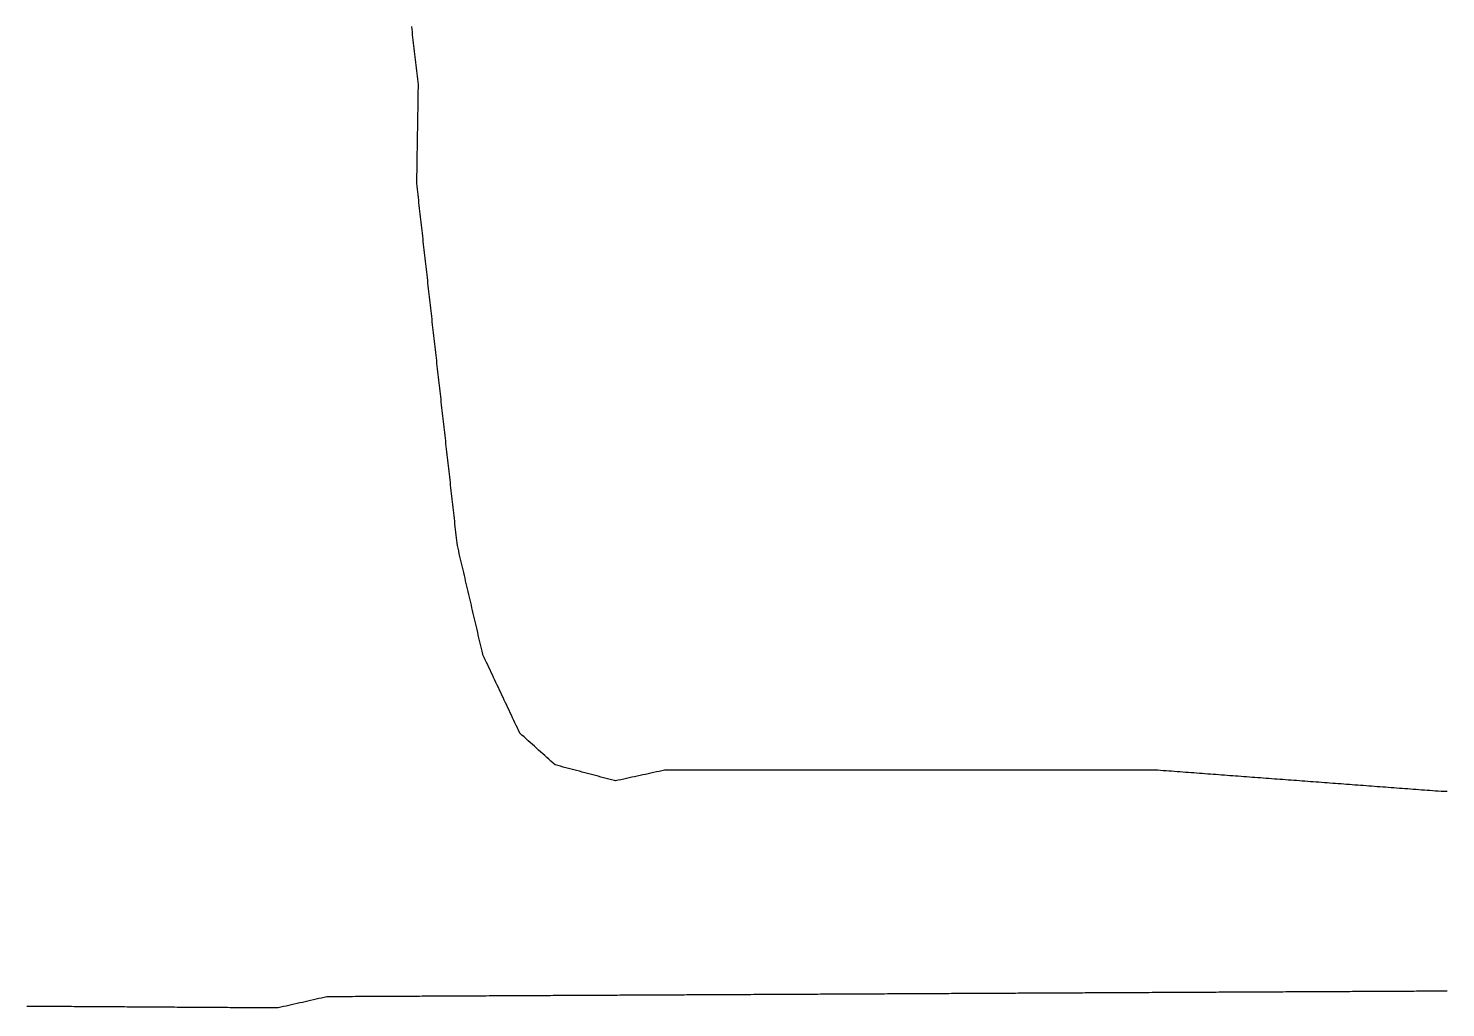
# Model space of a CAD drawing. Header units: millimetres. Extents: x 32 to 3054, y 42 to 5568.
# Drawn here: x 1543 to 2052, y 42 to 394 of the extents above; entities that cross this region are included whole.
import ezdxf

# ---------------------------------------------------------------- set-up
doc = ezdxf.new("R2010")
doc.units = ezdxf.units.MM
doc.layers.add('ALL_ISLANDS', color=7, linetype='Continuous')
doc.layers.add('OUTLINE_ISLAND_01', color=7, linetype='Continuous')

msp = doc.modelspace()

# ---------------------------------------------------------------- linework, layer by layer
at = {"layer": 'ALL_ISLANDS'}
for points in [[(2052.1856, 119.611), (2051.1856, 119.6047), (2050.1857, 119.5985), (2049.9891, 119.6132), (2048.9919, 119.6879), (2047.9947, 119.7626), (2046.9975, 119.8373), (2046.0003, 119.912), (2045.0031, 119.9867), (2044.0059, 120.0614), (2043.0086, 120.1361), (2042.0114, 120.2107), (2041.0142, 120.2854), (2040.017, 120.3601), (2039.0198, 120.4348), (2038.0226, 120.5095), (2037.0254, 120.5842), (2036.0282, 120.6589), (2035.031, 120.7336), (2034.0338, 120.8082), (2033.0366, 120.8829), (2032.0394, 120.9576), (2031.0422, 121.0323), (2030.045, 121.107), (2029.0478, 121.1817), (2028.0505, 121.2564), (2027.0533, 121.3311), (2026.0561, 121.4057), (2025.0589, 121.4804), (2024.0617, 121.5551), (2023.0645, 121.6298), (2022.0673, 121.7045), (2021.0701, 121.7792), (2020.0729, 121.8539), (2019.0757, 121.9286), (2018.0785, 122.0032), (2017.0813, 122.0779), (2016.0841, 122.1526), (2015.0869, 122.2273), (2014.0896, 122.302), (2013.0924, 122.3767), (2012.0952, 122.4514), (2011.098, 122.5261), (2010.1008, 122.6007), (2009.1036, 122.6754), (2008.1064, 122.7501), (2007.1092, 122.8248), (2006.112, 122.8995), (2005.1148, 122.9742), (2004.1176, 123.0489), (2003.1204, 123.1236), (2002.1232, 123.1982), (2001.126, 123.2729), (2000.1287, 123.3476), (1999.1315, 123.4223), (1998.1343, 123.497), (1997.1371, 123.5717), (1996.1399, 123.6464), (1995.1427, 123.7211), (1994.1455, 123.7957), (1993.1483, 123.8704), (1992.1511, 123.9451), (1991.1539, 124.0198), (1990.1567, 124.0945), (1989.1595, 124.1692), (1988.1623, 124.2439), (1987.1651, 124.3186), (1986.1679, 124.3933), (1985.1706, 124.4679), (1984.1734, 124.5426), (1983.1762, 124.6173), (1982.179, 124.692), (1981.1818, 124.7667), (1980.1846, 124.8414), (1979.1874, 124.9161), (1978.1902, 124.9908), (1977.193, 125.0654), (1976.1958, 125.1401), (1975.1986, 125.2148), (1974.2014, 125.2895), (1973.2042, 125.3642), (1972.207, 125.4389), (1971.2097, 125.5136), (1970.2125, 125.5883), (1969.2153, 125.6629), (1968.2181, 125.7376), (1967.2209, 125.8123), (1966.2237, 125.887), (1965.2265, 125.9617), (1964.2293, 126.0364), (1963.2321, 126.1111), (1962.2349, 126.1858), (1961.2377, 126.2604), (1960.2405, 126.3351), (1959.2433, 126.4098), (1958.2461, 126.4845), (1957.2488, 126.5592), (1956.2516, 126.6339), (1955.2544, 126.7086), (1954.2572, 126.7833), (1953.26, 126.8579), (1952.2628, 126.9326), (1951.2656, 127.0073), (1950.2684, 127.082), (1949.2712, 127.1567), (1948.274, 127.2314), (1947.2768, 127.3061), (1946.4641, 127.3061), (1945.4641, 127.3062), (1944.4641, 127.3063), (1943.4641, 127.3064), (1942.4641, 127.3065), (1941.4641, 127.3065), (1940.4641, 127.3066), (1939.4641, 127.3067), (1938.4641, 127.3068), (1937.4641, 127.3068), (1936.4641, 127.3069), (1935.4641, 127.307), (1934.4641, 127.3071), (1933.4641, 127.3072), (1932.4641, 127.3072), (1931.4641, 127.3073), (1930.4641, 127.3074), (1929.4641, 127.3075), (1928.4641, 127.3076), (1927.4641, 127.3076), (1926.4641, 127.3077), (1925.4641, 127.3078), (1924.4641, 127.3079), (1923.4641, 127.308), (1922.4641, 127.308), (1921.4641, 127.3081), (1920.4641, 127.3082), (1919.4641, 127.3083), (1918.4641, 127.3084), (1917.4641, 127.3084), (1916.4641, 127.3085), (1915.4641, 127.3086), (1914.4641, 127.3087), (1913.4641, 127.3088), (1912.4641, 127.3088), (1911.4641, 127.3089), (1910.4641, 127.309), (1909.4641, 127.3091), (1908.4641, 127.3091), (1907.4641, 127.3092), (1906.4641, 127.3093), (1905.4641, 127.3094), (1904.4641, 127.3095), (1903.4641, 127.3095), (1902.4641, 127.3096), (1901.4641, 127.3097), (1900.4641, 127.3098), (1899.4641, 127.3099), (1898.4641, 127.3099), (1897.4641, 127.31), (1896.4641, 127.3101), (1895.4641, 127.3102), (1894.4641, 127.3103), (1893.4641, 127.3103), (1892.4641, 127.3104), (1891.4641, 127.3105), (1890.4641, 127.3106), (1889.4641, 127.3107), (1888.4641, 127.3107), (1887.4641, 127.3108), (1886.4641, 127.3109), (1885.4641, 127.311), (1884.4641, 127.311), (1883.4641, 127.3111), (1882.4641, 127.3112), (1881.4641, 127.3113), (1880.4641, 127.3114), (1879.4641, 127.3114), (1878.4641, 127.3115), (1877.4641, 127.3116), (1876.4641, 127.3117), (1875.4641, 127.3118), (1874.4641, 127.3118), (1873.4641, 127.3119), (1872.4641, 127.312), (1871.4641, 127.3121), (1870.4641, 127.3122), (1869.4641, 127.3122), (1868.4641, 127.3123), (1867.4641, 127.3124), (1866.4641, 127.3125), (1865.4641, 127.3126), (1864.4641, 127.3126), (1863.4641, 127.3127), (1862.4641, 127.3128), (1861.4641, 127.3129), (1860.4641, 127.313), (1859.4641, 127.313), (1858.4641, 127.3131), (1857.4641, 127.3132), (1856.4641, 127.3133), (1855.4641, 127.3133), (1854.4641, 127.3134), (1853.4641, 127.3135), (1852.4641, 127.3136), (1851.4641, 127.3137), (1850.4641, 127.3137), (1849.4641, 127.3138), (1848.4641, 127.3139), (1847.4641, 127.314), (1846.4641, 127.3141), (1845.4641, 127.3141), (1844.4641, 127.3142), (1843.4641, 127.3143), (1842.4641, 127.3144), (1841.4641, 127.3145), (1840.4641, 127.3145), (1839.4641, 127.3146), (1838.4641, 127.3147), (1837.4641, 127.3148), (1836.4641, 127.3149), (1835.4641, 127.3149), (1834.4641, 127.315), (1833.4641, 127.3151), (1832.4641, 127.3152), (1831.4641, 127.3152), (1830.4641, 127.3153), (1829.4641, 127.3154), (1828.4641, 127.3155), (1827.4641, 127.3156), (1826.4641, 127.3156), (1825.4641, 127.3157), (1824.4641, 127.3158), (1823.4641, 127.3159), (1822.4641, 127.316), (1821.4641, 127.316), (1820.4641, 127.3161), (1819.4641, 127.3162), (1818.4641, 127.3163), (1817.4641, 127.3164), (1816.4641, 127.3164), (1815.4641, 127.3165), (1814.4641, 127.3166), (1813.4641, 127.3167), (1812.4641, 127.3168), (1811.4641, 127.3168), (1810.4641, 127.3169), (1809.4641, 127.317), (1808.4641, 127.3171), (1807.4641, 127.3171), (1806.4641, 127.3172), (1805.4641, 127.3173), (1804.4641, 127.3174), (1803.4641, 127.3175), (1802.4641, 127.3175), (1801.4641, 127.3176), (1800.4641, 127.3177), (1799.4641, 127.3178), (1798.4641, 127.3179), (1797.4641, 127.3179), (1796.4641, 127.318), (1795.4641, 127.3181), (1794.4641, 127.3182), (1793.4641, 127.3183), (1792.4641, 127.3183), (1791.4641, 127.3184), (1790.4641, 127.3185), (1789.4641, 127.3186), (1788.4641, 127.3187), (1787.4641, 127.3187), (1786.4641, 127.3188), (1785.4641, 127.3189), (1784.4641, 127.319), (1783.4641, 127.3191), (1782.4641, 127.3191), (1781.4641, 127.3192), (1780.4641, 127.3193), (1779.4641, 127.3194), (1778.4641, 127.3194), (1777.4641, 127.3195), (1776.4641, 127.3196), (1775.4641, 127.3197), (1774.4641, 127.3198), (1773.4641, 127.3198), (1772.4641, 127.3199), (1771.4641, 127.32), (1771.2111, 127.2645), (1770.2343, 127.0502), (1769.2575, 126.836), (1768.2807, 126.6217), (1767.304, 126.4075), (1766.3272, 126.1932), (1765.3504, 125.979), (1764.3736, 125.7647), (1763.3969, 125.5504), (1762.4201, 125.3362), (1761.4433, 125.1219), (1760.4665, 124.9077), (1759.4897, 124.6934), (1758.513, 124.4792), (1757.5362, 124.2649), (1756.5594, 124.0506), (1755.5826, 123.8364), (1754.6059, 123.6221), (1753.6291, 123.4079), (1753.1995, 123.5218), (1752.233, 123.7783), (1751.2664, 124.0348), (1750.2999, 124.2913), (1749.3333, 124.5477), (1748.3668, 124.8042), (1747.4002, 125.0607), (1746.4337, 125.3172), (1745.4671, 125.5736), (1744.5006, 125.8301), (1743.534, 126.0866), (1742.5675, 126.3431), (1741.6009, 126.5995), (1740.6344, 126.856), (1739.6678, 127.1125), (1738.7013, 127.369), (1737.7347, 127.6254), (1736.7682, 127.8819), (1735.8016, 128.1384), (1734.8351, 128.3949), (1733.8685, 128.6513), (1732.902, 128.9078), (1731.9354, 129.1643), (1731.2014, 129.8235), (1730.4574, 130.4917), (1729.7134, 131.1599), (1728.9694, 131.8281), (1728.2254, 132.4963), (1727.4814, 133.1645), (1726.7375, 133.8326), (1725.9935, 134.5008), (1725.2495, 135.169), (1724.5055, 135.8372), (1723.7615, 136.5054), (1723.0175, 137.1736), (1722.2735, 137.8418), (1721.5295, 138.51), (1720.7855, 139.1782), (1720.0415, 139.8464), (1719.2976, 140.5145), (1719.2406, 140.6354), (1718.8141, 141.5399), (1718.3876, 142.4444), (1717.9611, 143.3489), (1717.5347, 144.2534), (1717.1082, 145.1579), (1716.6817, 146.0624), (1716.2552, 146.9669), (1715.8288, 147.8714), (1715.4023, 148.7759), (1714.9758, 149.6804), (1714.5493, 150.5849), (1714.1229, 151.4894), (1713.6964, 152.3939), (1713.2699, 153.2984), (1712.8434, 154.2029), (1712.417, 155.1074), (1711.9905, 156.0119), (1711.564, 156.9164), (1711.1375, 157.8209), (1710.711, 158.7254), (1710.2846, 159.6299), (1709.8581, 160.5344), (1709.4316, 161.4389), (1709.0051, 162.3434), (1708.5787, 163.2479), (1708.1522, 164.1523), (1707.7257, 165.0568), (1707.2992, 165.9613), (1706.8728, 166.8658), (1706.4463, 167.7703), (1706.0198, 168.6748), (1705.9527, 168.9625), (1705.7254, 169.9363), (1705.4982, 170.9102), (1705.271, 171.884), (1705.0437, 172.8578), (1704.8165, 173.8317), (1704.5892, 174.8055), (1704.362, 175.7794), (1704.1347, 176.7532), (1703.9075, 177.727), (1703.6802, 178.7009), (1703.453, 179.6747), (1703.2258, 180.6485), (1702.9985, 181.6224), (1702.7713, 182.5962), (1702.544, 183.5701), (1702.3168, 184.5439), (1702.0895, 185.5177), (1701.8623, 186.4916), (1701.6351, 187.4654), (1701.4078, 188.4393), (1701.1806, 189.4131), (1700.9533, 190.3869), (1700.7261, 191.3608), (1700.4988, 192.3346), (1700.2716, 193.3084), (1700.0444, 194.2823), (1699.8171, 195.2561), (1699.5899, 196.23), (1699.3626, 197.2038), (1699.1354, 198.1776), (1698.9081, 199.1515), (1698.6809, 200.1253), (1698.4537, 201.0991), (1698.2264, 202.073), (1697.9992, 203.0468), (1697.7719, 204.0207), (1697.5447, 204.9945), (1697.3174, 205.9683), (1697.0902, 206.9422), (1696.863, 207.916), (1696.774, 208.7089), (1696.6626, 209.7027), (1696.5511, 210.6964), (1696.4397, 211.6902), (1696.3282, 212.684), (1696.2168, 213.6777), (1696.1053, 214.6715), (1695.9939, 215.6653), (1695.8824, 216.6591), (1695.7709, 217.6528), (1695.6595, 218.6466), (1695.548, 219.6404), (1695.4366, 220.6341), (1695.3251, 221.6279), (1695.2137, 222.6217), (1695.1022, 223.6154), (1694.9908, 224.6092), (1694.8793, 225.603), (1694.7679, 226.5968), (1694.6564, 227.5905), (1694.545, 228.5843), (1694.4335, 229.5781), (1694.322, 230.5718), (1694.2106, 231.5656), (1694.0991, 232.5594), (1693.9877, 233.5531), (1693.8762, 234.5469), (1693.7648, 235.5407), (1693.6533, 236.5344), (1693.5419, 237.5282), (1693.4304, 238.522), (1693.319, 239.5158), (1693.2075, 240.5095), (1693.0961, 241.5033), (1692.9846, 242.4971), (1692.8731, 243.4908), (1692.7617, 244.4846), (1692.6502, 245.4784), (1692.5388, 246.4721), (1692.4273, 247.4659), (1692.3159, 248.4597), (1692.2044, 249.4535), (1692.093, 250.4472), (1691.9815, 251.441), (1691.8701, 252.4348), (1691.7586, 253.4285), (1691.6472, 254.4223), (1691.5357, 255.4161), (1691.4242, 256.4098), (1691.3128, 257.4036), (1691.2013, 258.3974), (1691.0899, 259.3911), (1690.9784, 260.3849), (1690.867, 261.3787), (1690.7555, 262.3725), (1690.6441, 263.3662), (1690.5326, 264.36), (1690.4212, 265.3538), (1690.3097, 266.3475), (1690.1983, 267.3413), (1690.0868, 268.3351), (1689.9753, 269.3288), (1689.8639, 270.3226), (1689.7524, 271.3164), (1689.641, 272.3102), (1689.5295, 273.3039), (1689.4181, 274.2977), (1689.3066, 275.2915), (1689.1952, 276.2852), (1689.0837, 277.279), (1688.9723, 278.2728), (1688.8608, 279.2665), (1688.7494, 280.2603), (1688.6379, 281.2541), (1688.5264, 282.2478), (1688.415, 283.2416), (1688.3035, 284.2354), (1688.1921, 285.2292), (1688.0806, 286.2229), (1687.9692, 287.2167), (1687.8577, 288.2105), (1687.7463, 289.2042), (1687.6348, 290.198), (1687.5234, 291.1918), (1687.4119, 292.1855), (1687.3005, 293.1793), (1687.189, 294.1731), (1687.0775, 295.1669), (1686.9661, 296.1606), (1686.8546, 297.1544), (1686.7432, 298.1482), (1686.6317, 299.1419), (1686.5203, 300.1357), (1686.4088, 301.1295), (1686.2974, 302.1232), (1686.1859, 303.117), (1686.0745, 304.1108), (1685.963, 305.1045), (1685.8516, 306.0983), (1685.7401, 307.0921), (1685.6286, 308.0859), (1685.5172, 309.0796), (1685.4057, 310.0734), (1685.2943, 311.0672), (1685.1828, 312.0609), (1685.0714, 313.0547), (1684.9599, 314.0485), (1684.8485, 315.0422), (1684.737, 316.036), (1684.6256, 317.0298), (1684.5141, 318.0236), (1684.4027, 319.0173), (1684.2912, 320.0111), (1684.1797, 321.0049), (1684.0683, 321.9986), (1683.9568, 322.9924), (1683.8454, 323.9862), (1683.7339, 324.9799), (1683.6225, 325.9737), (1683.511, 326.9675), (1683.3996, 327.9613), (1683.2881, 328.955), (1683.1767, 329.9488), (1683.0652, 330.9426), (1682.9538, 331.9363), (1682.8423, 332.9301), (1682.7308, 333.9239), (1682.6194, 334.9176), (1682.5079, 335.9114), (1682.3965, 336.9052), (1682.285, 337.8989), (1682.2895, 338.169), (1682.3059, 339.1688), (1682.3223, 340.1687), (1682.3387, 341.1686), (1682.3551, 342.1684), (1682.3715, 343.1683), (1682.3879, 344.1682), (1682.4043, 345.168), (1682.4207, 346.1679), (1682.4371, 347.1678), (1682.4535, 348.1676), (1682.4699, 349.1675), (1682.4863, 350.1674), (1682.5027, 351.1672), (1682.5191, 352.1671), (1682.5355, 353.1669), (1682.5519, 354.1668), (1682.5683, 355.1667), (1682.5848, 356.1665), (1682.6012, 357.1664), (1682.6176, 358.1663), (1682.634, 359.1661), (1682.6504, 360.166), (1682.6668, 361.1659), (1682.6832, 362.1657), (1682.6996, 363.1656), (1682.716, 364.1655), (1682.7324, 365.1653), (1682.7488, 366.1652), (1682.7652, 367.1651), (1682.7816, 368.1649), (1682.798, 369.1648), (1682.8144, 370.1647), (1682.8308, 371.1645), (1682.8472, 372.1644), (1682.8636, 373.1643), (1682.8335, 373.429), (1682.7204, 374.4226), (1682.6072, 375.4162), (1682.4941, 376.4097), (1682.381, 377.4033), (1682.2678, 378.3969), (1682.1547, 379.3905), (1682.0416, 380.3841), (1681.9284, 381.3776), (1681.8153, 382.3712), (1681.7022, 383.3648), (1681.589, 384.3584), (1681.4759, 385.352), (1681.3628, 386.3455), (1681.2496, 387.3391), (1681.1365, 388.3327), (1681.0234, 389.3263), (1680.9102, 390.3199), (1680.7971, 391.3134), (1680.684, 392.307), (1680.5708, 393.3006), (1680.4577, 394.2942)], [(1542.3147, 42.5817), (1543.3147, 42.5752), (1544.3146, 42.5687), (1545.3146, 42.5622), (1546.3146, 42.5557), (1547.3146, 42.5492), (1548.3146, 42.5428), (1549.3145, 42.5363), (1550.3145, 42.5298), (1551.3145, 42.5233), (1552.3145, 42.5168), (1553.3144, 42.5103), (1554.3144, 42.5038), (1555.3144, 42.4973), (1556.3144, 42.4908), (1557.3144, 42.4843), (1558.3143, 42.4779), (1559.3143, 42.4714), (1560.3143, 42.4649), (1561.3143, 42.4584), (1562.3143, 42.4519), (1563.3142, 42.4454), (1564.3142, 42.4389), (1565.3142, 42.4324), (1566.3142, 42.4259), (1567.3142, 42.4194), (1568.3141, 42.413), (1569.3141, 42.4065), (1570.3141, 42.4), (1571.3141, 42.3935), (1572.314, 42.387), (1573.314, 42.3805), (1574.314, 42.374), (1575.314, 42.3675), (1576.314, 42.361), (1577.3139, 42.3545), (1578.3139, 42.3481), (1579.3139, 42.3416), (1580.3139, 42.3351), (1581.3139, 42.3286), (1582.3138, 42.3221), (1583.3138, 42.3156), (1584.3138, 42.3091), (1585.3138, 42.3026), (1586.3138, 42.2961), (1587.3137, 42.2896), (1588.3137, 42.2832), (1589.3137, 42.2767), (1590.3137, 42.2702), (1591.3136, 42.2637), (1592.3136, 42.2572), (1593.3136, 42.2507), (1594.3136, 42.2442), (1595.3136, 42.2377), (1596.3135, 42.2312), (1597.3135, 42.2247), (1598.3135, 42.2183), (1599.3135, 42.2118), (1600.3135, 42.2053), (1601.3134, 42.1988), (1602.3134, 42.1923), (1603.3134, 42.1858), (1604.3134, 42.1793), (1605.3134, 42.1728), (1606.3133, 42.1663), (1607.3133, 42.1598), (1608.3133, 42.1533), (1609.3133, 42.1469), (1610.3132, 42.1404), (1611.3132, 42.1339), (1612.3132, 42.1274), (1613.3132, 42.1209), (1614.3132, 42.1144), (1615.3131, 42.1079), (1616.3131, 42.1014), (1617.3131, 42.0949), (1618.3131, 42.0884), (1619.3131, 42.082), (1620.313, 42.0755), (1621.313, 42.069), (1622.313, 42.0625), (1623.313, 42.056), (1624.313, 42.0495), (1625.3129, 42.043), (1626.3129, 42.0365), (1627.3129, 42.03), (1628.3129, 42.0235), (1629.3128, 42.0171), (1630.3128, 42.0106), (1631.3128, 42.0041), (1632.3128, 41.9976), (1632.4648, 42.0321), (1633.44, 42.2534), (1634.4152, 42.4747), (1635.3904, 42.696), (1636.3656, 42.9173), (1637.3408, 43.1386), (1638.316, 43.3599), (1639.2912, 43.5812), (1640.2664, 43.8025), (1641.2416, 44.0238), (1642.2169, 44.2451), (1643.1921, 44.4663), (1644.1673, 44.6876), (1645.1425, 44.9089), (1646.1177, 45.1302), (1647.0929, 45.3515), (1648.0681, 45.5728), (1649.0433, 45.7941), (1650.0185, 46.0154), (1650.2237, 46.0165), (1651.2237, 46.0215), (1652.2237, 46.0265), (1653.2237, 46.0315), (1654.2236, 46.0365), (1655.2236, 46.0416), (1656.2236, 46.0466), (1657.2236, 46.0516), (1658.2236, 46.0566), (1659.2236, 46.0616), (1660.2236, 46.0666), (1661.2236, 46.0717), (1662.2235, 46.0767), (1663.2235, 46.0817), (1664.2235, 46.0867), (1665.2235, 46.0917), (1666.2235, 46.0968), (1667.2235, 46.1018), (1668.2235, 46.1068), (1669.2235, 46.1118), (1670.2234, 46.1168), (1671.2234, 46.1219), (1672.2234, 46.1269), (1673.2234, 46.1319), (1674.2234, 46.1369), (1675.2234, 46.1419), (1676.2234, 46.147), (1677.2234, 46.152), (1678.2233, 46.157), (1679.2233, 46.162), (1680.2233, 46.167), (1681.2233, 46.1721), (1682.2233, 46.1771), (1683.2233, 46.1821), (1684.2233, 46.1871), (1685.2233, 46.1921), (1686.2232, 46.1971), (1687.2232, 46.2022), (1688.2232, 46.2072), (1689.2232, 46.2122), (1690.2232, 46.2172), (1691.2232, 46.2222), (1692.2232, 46.2273), (1693.2232, 46.2323), (1694.2231, 46.2373), (1695.2231, 46.2423), (1696.2231, 46.2473), (1697.2231, 46.2524), (1698.2231, 46.2574), (1699.2231, 46.2624), (1700.2231, 46.2674), (1701.2231, 46.2724), (1702.223, 46.2775), (1703.223, 46.2825), (1704.223, 46.2875), (1705.223, 46.2925), (1706.223, 46.2975), (1707.223, 46.3025), (1708.223, 46.3076), (1709.223, 46.3126), (1710.2229, 46.3176), (1711.2229, 46.3226), (1712.2229, 46.3276), (1713.2229, 46.3327), (1714.2229, 46.3377), (1715.2229, 46.3427), (1716.2229, 46.3477), (1717.2229, 46.3527), (1718.2228, 46.3578), (1719.2228, 46.3628), (1720.2228, 46.3678), (1721.2228, 46.3728), (1722.2228, 46.3778), (1723.2228, 46.3829), (1724.2228, 46.3879), (1725.2227, 46.3929), (1726.2227, 46.3979), (1727.2227, 46.4029), (1728.2227, 46.408), (1729.2227, 46.413), (1730.2227, 46.418), (1731.2227, 46.423), (1732.2227, 46.428), (1733.2226, 46.433), (1734.2226, 46.4381), (1735.2226, 46.4431), (1736.2226, 46.4481), (1737.2226, 46.4531), (1738.2226, 46.4581), (1739.2226, 46.4632), (1740.2226, 46.4682), (1741.2225, 46.4732), (1742.2225, 46.4782), (1743.2225, 46.4832), (1744.2225, 46.4883), (1745.2225, 46.4933), (1746.2225, 46.4983), (1747.2225, 46.5033), (1748.2225, 46.5083), (1749.2224, 46.5134), (1750.2224, 46.5184), (1751.2224, 46.5234), (1752.2224, 46.5284), (1753.2224, 46.5334), (1754.2224, 46.5384), (1755.2224, 46.5435), (1756.2224, 46.5485), (1757.2223, 46.5535), (1758.2223, 46.5585), (1759.2223, 46.5635), (1760.2223, 46.5686), (1761.2223, 46.5736), (1762.2223, 46.5786), (1763.2223, 46.5836), (1764.2223, 46.5886), (1765.2222, 46.5937), (1766.2222, 46.5987), (1767.2222, 46.6037), (1768.2222, 46.6087), (1769.2222, 46.6137), (1770.2222, 46.6188), (1771.2222, 46.6238), (1772.2222, 46.6288), (1773.2221, 46.6338), (1774.2221, 46.6388), (1775.2221, 46.6439), (1776.2221, 46.6489), (1777.2221, 46.6539), (1778.2221, 46.6589), (1779.2221, 46.6639), (1780.2221, 46.6689), (1781.222, 46.674), (1782.222, 46.679), (1783.222, 46.684), (1784.222, 46.689), (1785.222, 46.694), (1786.222, 46.6991), (1787.222, 46.7041), (1788.222, 46.7091), (1789.2219, 46.7141), (1790.2219, 46.7191), (1791.2219, 46.7242), (1792.2219, 46.7292), (1793.2219, 46.7342), (1794.2219, 46.7392), (1795.2219, 46.7442), (1796.2219, 46.7493), (1797.2218, 46.7543), (1798.2218, 46.7593), (1799.2218, 46.7643), (1800.2218, 46.7693), (1801.2218, 46.7743), (1802.2218, 46.7794), (1803.2218, 46.7844), (1804.2218, 46.7894), (1805.2217, 46.7944), (1806.2217, 46.7994), (1807.2217, 46.8045), (1808.2217, 46.8095), (1809.2217, 46.8145), (1810.2217, 46.8195), (1811.2217, 46.8245), (1812.2217, 46.8296), (1813.2216, 46.8346), (1814.2216, 46.8396), (1815.2216, 46.8446), (1816.2216, 46.8496), (1817.2216, 46.8547), (1818.2216, 46.8597), (1819.2216, 46.8647), (1820.2216, 46.8697), (1821.2215, 46.8747), (1822.2215, 46.8798), (1823.2215, 46.8848), (1824.2215, 46.8898), (1825.2215, 46.8948), (1826.2215, 46.8998), (1827.2215, 46.9048), (1828.2215, 46.9099), (1829.2214, 46.9149), (1830.2214, 46.9199), (1831.2214, 46.9249), (1832.2214, 46.9299), (1833.2214, 46.935), (1834.2214, 46.94), (1835.2214, 46.945), (1836.2214, 46.95), (1837.2213, 46.955), (1838.2213, 46.9601), (1839.2213, 46.9651), (1840.2213, 46.9701), (1841.2213, 46.9751), (1842.2213, 46.9801), (1843.2213, 46.9852), (1844.2213, 46.9902), (1845.2212, 46.9952), (1846.2212, 47.0002), (1847.2212, 47.0052), (1848.2212, 47.0102), (1849.2212, 47.0153), (1850.2212, 47.0203), (1851.2212, 47.0253), (1852.2212, 47.0303), (1853.2211, 47.0353), (1854.2211, 47.0404), (1855.2211, 47.0454), (1856.2211, 47.0504), (1857.2211, 47.0554), (1858.2211, 47.0604), (1859.2211, 47.0655), (1860.221, 47.0705), (1861.221, 47.0755), (1862.221, 47.0805), (1863.221, 47.0855), (1864.221, 47.0906), (1865.221, 47.0956), (1866.221, 47.1006), (1867.221, 47.1056), (1868.2209, 47.1106), (1869.2209, 47.1157), (1870.2209, 47.1207), (1871.2209, 47.1257), (1872.2209, 47.1307), (1873.2209, 47.1357), (1874.2209, 47.1407), (1875.2209, 47.1458), (1876.2208, 47.1508), (1877.2208, 47.1558), (1878.2208, 47.1608), (1879.2208, 47.1658), (1880.2208, 47.1709), (1881.2208, 47.1759), (1882.2208, 47.1809), (1883.2208, 47.1859), (1884.2207, 47.1909), (1885.2207, 47.196), (1886.2207, 47.201), (1887.2207, 47.206), (1888.2207, 47.211), (1889.2207, 47.216), (1890.2207, 47.2211), (1891.2207, 47.2261), (1892.2206, 47.2311), (1893.2206, 47.2361), (1894.2206, 47.2411), (1895.2206, 47.2461), (1896.2206, 47.2512), (1897.2206, 47.2562), (1898.2206, 47.2612), (1899.2206, 47.2662), (1900.2205, 47.2712), (1901.2205, 47.2763), (1902.2205, 47.2813), (1903.2205, 47.2863), (1904.2205, 47.2913), (1905.2205, 47.2963), (1906.2205, 47.3014), (1907.2205, 47.3064), (1908.2204, 47.3114), (1909.2204, 47.3164), (1910.2204, 47.3214), (1911.2204, 47.3265), (1912.2204, 47.3315), (1913.2204, 47.3365), (1914.2204, 47.3415), (1915.2204, 47.3465), (1916.2203, 47.3516), (1917.2203, 47.3566), (1918.2203, 47.3616), (1919.2203, 47.3666), (1920.2203, 47.3716), (1921.2203, 47.3766), (1922.2203, 47.3817), (1923.2203, 47.3867), (1924.2202, 47.3917), (1925.2202, 47.3967), (1926.2202, 47.4017), (1927.2202, 47.4068), (1928.2202, 47.4118), (1929.2202, 47.4168), (1930.2202, 47.4218), (1931.2202, 47.4268), (1932.2201, 47.4319), (1933.2201, 47.4369), (1934.2201, 47.4419), (1935.2201, 47.4469), (1936.2201, 47.4519), (1937.2201, 47.457), (1938.2201, 47.462), (1939.2201, 47.467), (1940.22, 47.472), (1941.22, 47.477), (1942.22, 47.482), (1943.22, 47.4871), (1944.22, 47.4921), (1945.22, 47.4971), (1946.22, 47.5021), (1947.22, 47.5071), (1948.2199, 47.5122), (1949.2199, 47.5172), (1950.2199, 47.5222), (1951.2199, 47.5272), (1952.2199, 47.5322), (1953.2199, 47.5373), (1954.2199, 47.5423), (1955.2199, 47.5473), (1956.2198, 47.5523), (1957.2198, 47.5573), (1958.2198, 47.5624), (1959.2198, 47.5674), (1960.2198, 47.5724), (1961.2198, 47.5774), (1962.2198, 47.5824), (1963.2198, 47.5875), (1964.2197, 47.5925), (1965.2197, 47.5975), (1966.2197, 47.6025), (1967.2197, 47.6075), (1968.2197, 47.6125), (1969.2197, 47.6176), (1970.2197, 47.6226), (1971.2197, 47.6276), (1972.2196, 47.6326), (1973.2196, 47.6376), (1974.2196, 47.6427), (1975.2196, 47.6477), (1976.2196, 47.6527), (1977.2196, 47.6577), (1978.2196, 47.6627), (1979.2196, 47.6678), (1980.2195, 47.6728), (1981.2195, 47.6778), (1982.2195, 47.6828), (1983.2195, 47.6878), (1984.2195, 47.6929), (1985.2195, 47.6979), (1986.2195, 47.7029), (1987.2194, 47.7079), (1988.2194, 47.7129), (1989.2194, 47.7179), (1990.2194, 47.723), (1991.2194, 47.728), (1992.2194, 47.733), (1993.2194, 47.738), (1994.2194, 47.743), (1995.2193, 47.7481), (1996.2193, 47.7531), (1997.2193, 47.7581), (1998.2193, 47.7631), (1999.2193, 47.7681), (2000.2193, 47.7732), (2001.2193, 47.7782), (2002.2193, 47.7832), (2003.2192, 47.7882), (2004.2192, 47.7932), (2005.2192, 47.7983), (2006.2192, 47.8033), (2007.2192, 47.8083), (2008.2192, 47.8133), (2009.2192, 47.8183), (2010.2192, 47.8234), (2011.2191, 47.8284), (2012.2191, 47.8334), (2013.2191, 47.8384), (2014.2191, 47.8434), (2015.2191, 47.8484), (2016.2191, 47.8535), (2017.2191, 47.8585), (2018.2191, 47.8635), (2019.219, 47.8685), (2020.219, 47.8735), (2021.219, 47.8786), (2022.219, 47.8836), (2023.219, 47.8886), (2024.219, 47.8936), (2025.219, 47.8986), (2026.219, 47.9037), (2027.2189, 47.9087), (2028.2189, 47.9137), (2029.2189, 47.9187), (2030.2189, 47.9237), (2031.2189, 47.9288), (2032.2189, 47.9338), (2033.2189, 47.9388), (2034.2189, 47.9438), (2035.2188, 47.9488), (2036.2188, 47.9538), (2037.2188, 47.9589), (2038.2188, 47.9639), (2039.2188, 47.9689), (2040.2188, 47.9739), (2041.2188, 47.9789), (2042.2188, 47.984), (2043.2187, 47.989), (2044.2187, 47.994), (2045.2187, 47.999), (2046.2187, 48.004), (2047.2187, 48.0091), (2048.2187, 48.0141), (2049.2187, 48.0191), (2050.2187, 48.0241), (2051.2186, 48.0291), (2052.2186, 48.0342)]]:
    msp.add_lwpolyline(points, dxfattribs=at)
at = {"layer": 'OUTLINE_ISLAND_01'}
for points in [[(2052.1856, 119.611), (2051.1856, 119.6047), (2050.1857, 119.5985), (2049.9891, 119.6132), (2048.9919, 119.6879), (2047.9947, 119.7626), (2046.9975, 119.8373), (2046.0003, 119.912), (2045.0031, 119.9867), (2044.0059, 120.0614), (2043.0086, 120.1361), (2042.0114, 120.2107), (2041.0142, 120.2854), (2040.017, 120.3601), (2039.0198, 120.4348), (2038.0226, 120.5095), (2037.0254, 120.5842), (2036.0282, 120.6589), (2035.031, 120.7336), (2034.0338, 120.8082), (2033.0366, 120.8829), (2032.0394, 120.9576), (2031.0422, 121.0323), (2030.045, 121.107), (2029.0478, 121.1817), (2028.0505, 121.2564), (2027.0533, 121.3311), (2026.0561, 121.4057), (2025.0589, 121.4804), (2024.0617, 121.5551), (2023.0645, 121.6298), (2022.0673, 121.7045), (2021.0701, 121.7792), (2020.0729, 121.8539), (2019.0757, 121.9286), (2018.0785, 122.0032), (2017.0813, 122.0779), (2016.0841, 122.1526), (2015.0869, 122.2273), (2014.0896, 122.302), (2013.0924, 122.3767), (2012.0952, 122.4514), (2011.098, 122.5261), (2010.1008, 122.6007), (2009.1036, 122.6754), (2008.1064, 122.7501), (2007.1092, 122.8248), (2006.112, 122.8995), (2005.1148, 122.9742), (2004.1176, 123.0489), (2003.1204, 123.1236), (2002.1232, 123.1982), (2001.126, 123.2729), (2000.1287, 123.3476), (1999.1315, 123.4223), (1998.1343, 123.497), (1997.1371, 123.5717), (1996.1399, 123.6464), (1995.1427, 123.7211), (1994.1455, 123.7957), (1993.1483, 123.8704), (1992.1511, 123.9451), (1991.1539, 124.0198), (1990.1567, 124.0945), (1989.1595, 124.1692), (1988.1623, 124.2439), (1987.1651, 124.3186), (1986.1679, 124.3933), (1985.1706, 124.4679), (1984.1734, 124.5426), (1983.1762, 124.6173), (1982.179, 124.692), (1981.1818, 124.7667), (1980.1846, 124.8414), (1979.1874, 124.9161), (1978.1902, 124.9908), (1977.193, 125.0654), (1976.1958, 125.1401), (1975.1986, 125.2148), (1974.2014, 125.2895), (1973.2042, 125.3642), (1972.207, 125.4389), (1971.2097, 125.5136), (1970.2125, 125.5883), (1969.2153, 125.6629), (1968.2181, 125.7376), (1967.2209, 125.8123), (1966.2237, 125.887), (1965.2265, 125.9617), (1964.2293, 126.0364), (1963.2321, 126.1111), (1962.2349, 126.1858), (1961.2377, 126.2604), (1960.2405, 126.3351), (1959.2433, 126.4098), (1958.2461, 126.4845), (1957.2488, 126.5592), (1956.2516, 126.6339), (1955.2544, 126.7086), (1954.2572, 126.7833), (1953.26, 126.8579), (1952.2628, 126.9326), (1951.2656, 127.0073), (1950.2684, 127.082), (1949.2712, 127.1567), (1948.274, 127.2314), (1947.2768, 127.3061), (1946.4641, 127.3061), (1945.4641, 127.3062), (1944.4641, 127.3063), (1943.4641, 127.3064), (1942.4641, 127.3065), (1941.4641, 127.3065), (1940.4641, 127.3066), (1939.4641, 127.3067), (1938.4641, 127.3068), (1937.4641, 127.3068), (1936.4641, 127.3069), (1935.4641, 127.307), (1934.4641, 127.3071), (1933.4641, 127.3072), (1932.4641, 127.3072), (1931.4641, 127.3073), (1930.4641, 127.3074), (1929.4641, 127.3075), (1928.4641, 127.3076), (1927.4641, 127.3076), (1926.4641, 127.3077), (1925.4641, 127.3078), (1924.4641, 127.3079), (1923.4641, 127.308), (1922.4641, 127.308), (1921.4641, 127.3081), (1920.4641, 127.3082), (1919.4641, 127.3083), (1918.4641, 127.3084), (1917.4641, 127.3084), (1916.4641, 127.3085), (1915.4641, 127.3086), (1914.4641, 127.3087), (1913.4641, 127.3088), (1912.4641, 127.3088), (1911.4641, 127.3089), (1910.4641, 127.309), (1909.4641, 127.3091), (1908.4641, 127.3091), (1907.4641, 127.3092), (1906.4641, 127.3093), (1905.4641, 127.3094), (1904.4641, 127.3095), (1903.4641, 127.3095), (1902.4641, 127.3096), (1901.4641, 127.3097), (1900.4641, 127.3098), (1899.4641, 127.3099), (1898.4641, 127.3099), (1897.4641, 127.31), (1896.4641, 127.3101), (1895.4641, 127.3102), (1894.4641, 127.3103), (1893.4641, 127.3103), (1892.4641, 127.3104), (1891.4641, 127.3105), (1890.4641, 127.3106), (1889.4641, 127.3107), (1888.4641, 127.3107), (1887.4641, 127.3108), (1886.4641, 127.3109), (1885.4641, 127.311), (1884.4641, 127.311), (1883.4641, 127.3111), (1882.4641, 127.3112), (1881.4641, 127.3113), (1880.4641, 127.3114), (1879.4641, 127.3114), (1878.4641, 127.3115), (1877.4641, 127.3116), (1876.4641, 127.3117), (1875.4641, 127.3118), (1874.4641, 127.3118), (1873.4641, 127.3119), (1872.4641, 127.312), (1871.4641, 127.3121), (1870.4641, 127.3122), (1869.4641, 127.3122), (1868.4641, 127.3123), (1867.4641, 127.3124), (1866.4641, 127.3125), (1865.4641, 127.3126), (1864.4641, 127.3126), (1863.4641, 127.3127), (1862.4641, 127.3128), (1861.4641, 127.3129), (1860.4641, 127.313), (1859.4641, 127.313), (1858.4641, 127.3131), (1857.4641, 127.3132), (1856.4641, 127.3133), (1855.4641, 127.3133), (1854.4641, 127.3134), (1853.4641, 127.3135), (1852.4641, 127.3136), (1851.4641, 127.3137), (1850.4641, 127.3137), (1849.4641, 127.3138), (1848.4641, 127.3139), (1847.4641, 127.314), (1846.4641, 127.3141), (1845.4641, 127.3141), (1844.4641, 127.3142), (1843.4641, 127.3143), (1842.4641, 127.3144), (1841.4641, 127.3145), (1840.4641, 127.3145), (1839.4641, 127.3146), (1838.4641, 127.3147), (1837.4641, 127.3148), (1836.4641, 127.3149), (1835.4641, 127.3149), (1834.4641, 127.315), (1833.4641, 127.3151), (1832.4641, 127.3152), (1831.4641, 127.3152), (1830.4641, 127.3153), (1829.4641, 127.3154), (1828.4641, 127.3155), (1827.4641, 127.3156), (1826.4641, 127.3156), (1825.4641, 127.3157), (1824.4641, 127.3158), (1823.4641, 127.3159), (1822.4641, 127.316), (1821.4641, 127.316), (1820.4641, 127.3161), (1819.4641, 127.3162), (1818.4641, 127.3163), (1817.4641, 127.3164), (1816.4641, 127.3164), (1815.4641, 127.3165), (1814.4641, 127.3166), (1813.4641, 127.3167), (1812.4641, 127.3168), (1811.4641, 127.3168), (1810.4641, 127.3169), (1809.4641, 127.317), (1808.4641, 127.3171), (1807.4641, 127.3171), (1806.4641, 127.3172), (1805.4641, 127.3173), (1804.4641, 127.3174), (1803.4641, 127.3175), (1802.4641, 127.3175), (1801.4641, 127.3176), (1800.4641, 127.3177), (1799.4641, 127.3178), (1798.4641, 127.3179), (1797.4641, 127.3179), (1796.4641, 127.318), (1795.4641, 127.3181), (1794.4641, 127.3182), (1793.4641, 127.3183), (1792.4641, 127.3183), (1791.4641, 127.3184), (1790.4641, 127.3185), (1789.4641, 127.3186), (1788.4641, 127.3187), (1787.4641, 127.3187), (1786.4641, 127.3188), (1785.4641, 127.3189), (1784.4641, 127.319), (1783.4641, 127.3191), (1782.4641, 127.3191), (1781.4641, 127.3192), (1780.4641, 127.3193), (1779.4641, 127.3194), (1778.4641, 127.3194), (1777.4641, 127.3195), (1776.4641, 127.3196), (1775.4641, 127.3197), (1774.4641, 127.3198), (1773.4641, 127.3198), (1772.4641, 127.3199), (1771.4641, 127.32), (1771.2111, 127.2645), (1770.2343, 127.0502), (1769.2575, 126.836), (1768.2807, 126.6217), (1767.304, 126.4075), (1766.3272, 126.1932), (1765.3504, 125.979), (1764.3736, 125.7647), (1763.3969, 125.5504), (1762.4201, 125.3362), (1761.4433, 125.1219), (1760.4665, 124.9077), (1759.4897, 124.6934), (1758.513, 124.4792), (1757.5362, 124.2649), (1756.5594, 124.0506), (1755.5826, 123.8364), (1754.6059, 123.6221), (1753.6291, 123.4079), (1753.1995, 123.5218), (1752.233, 123.7783), (1751.2664, 124.0348), (1750.2999, 124.2913), (1749.3333, 124.5477), (1748.3668, 124.8042), (1747.4002, 125.0607), (1746.4337, 125.3172), (1745.4671, 125.5736), (1744.5006, 125.8301), (1743.534, 126.0866), (1742.5675, 126.3431), (1741.6009, 126.5995), (1740.6344, 126.856), (1739.6678, 127.1125), (1738.7013, 127.369), (1737.7347, 127.6254), (1736.7682, 127.8819), (1735.8016, 128.1384), (1734.8351, 128.3949), (1733.8685, 128.6513), (1732.902, 128.9078), (1731.9354, 129.1643), (1731.2014, 129.8235), (1730.4574, 130.4917), (1729.7134, 131.1599), (1728.9694, 131.8281), (1728.2254, 132.4963), (1727.4814, 133.1645), (1726.7375, 133.8326), (1725.9935, 134.5008), (1725.2495, 135.169), (1724.5055, 135.8372), (1723.7615, 136.5054), (1723.0175, 137.1736), (1722.2735, 137.8418), (1721.5295, 138.51), (1720.7855, 139.1782), (1720.0415, 139.8464), (1719.2976, 140.5145), (1719.2406, 140.6354), (1718.8141, 141.5399), (1718.3876, 142.4444), (1717.9611, 143.3489), (1717.5347, 144.2534), (1717.1082, 145.1579), (1716.6817, 146.0624), (1716.2552, 146.9669), (1715.8288, 147.8714), (1715.4023, 148.7759), (1714.9758, 149.6804), (1714.5493, 150.5849), (1714.1229, 151.4894), (1713.6964, 152.3939), (1713.2699, 153.2984), (1712.8434, 154.2029), (1712.417, 155.1074), (1711.9905, 156.0119), (1711.564, 156.9164), (1711.1375, 157.8209), (1710.711, 158.7254), (1710.2846, 159.6299), (1709.8581, 160.5344), (1709.4316, 161.4389), (1709.0051, 162.3434), (1708.5787, 163.2479), (1708.1522, 164.1523), (1707.7257, 165.0568), (1707.2992, 165.9613), (1706.8728, 166.8658), (1706.4463, 167.7703), (1706.0198, 168.6748), (1705.9527, 168.9625), (1705.7254, 169.9363), (1705.4982, 170.9102), (1705.271, 171.884), (1705.0437, 172.8578), (1704.8165, 173.8317), (1704.5892, 174.8055), (1704.362, 175.7794), (1704.1347, 176.7532), (1703.9075, 177.727), (1703.6802, 178.7009), (1703.453, 179.6747), (1703.2258, 180.6485), (1702.9985, 181.6224), (1702.7713, 182.5962), (1702.544, 183.5701), (1702.3168, 184.5439), (1702.0895, 185.5177), (1701.8623, 186.4916), (1701.6351, 187.4654), (1701.4078, 188.4393), (1701.1806, 189.4131), (1700.9533, 190.3869), (1700.7261, 191.3608), (1700.4988, 192.3346), (1700.2716, 193.3084), (1700.0444, 194.2823), (1699.8171, 195.2561), (1699.5899, 196.23), (1699.3626, 197.2038), (1699.1354, 198.1776), (1698.9081, 199.1515), (1698.6809, 200.1253), (1698.4537, 201.0991), (1698.2264, 202.073), (1697.9992, 203.0468), (1697.7719, 204.0207), (1697.5447, 204.9945), (1697.3174, 205.9683), (1697.0902, 206.9422), (1696.863, 207.916), (1696.774, 208.7089), (1696.6626, 209.7027), (1696.5511, 210.6964), (1696.4397, 211.6902), (1696.3282, 212.684), (1696.2168, 213.6777), (1696.1053, 214.6715), (1695.9939, 215.6653), (1695.8824, 216.6591), (1695.7709, 217.6528), (1695.6595, 218.6466), (1695.548, 219.6404), (1695.4366, 220.6341), (1695.3251, 221.6279), (1695.2137, 222.6217), (1695.1022, 223.6154), (1694.9908, 224.6092), (1694.8793, 225.603), (1694.7679, 226.5968), (1694.6564, 227.5905), (1694.545, 228.5843), (1694.4335, 229.5781), (1694.322, 230.5718), (1694.2106, 231.5656), (1694.0991, 232.5594), (1693.9877, 233.5531), (1693.8762, 234.5469), (1693.7648, 235.5407), (1693.6533, 236.5344), (1693.5419, 237.5282), (1693.4304, 238.522), (1693.319, 239.5158), (1693.2075, 240.5095), (1693.0961, 241.5033), (1692.9846, 242.4971), (1692.8731, 243.4908), (1692.7617, 244.4846), (1692.6502, 245.4784), (1692.5388, 246.4721), (1692.4273, 247.4659), (1692.3159, 248.4597), (1692.2044, 249.4535), (1692.093, 250.4472), (1691.9815, 251.441), (1691.8701, 252.4348), (1691.7586, 253.4285), (1691.6472, 254.4223), (1691.5357, 255.4161), (1691.4242, 256.4098), (1691.3128, 257.4036), (1691.2013, 258.3974), (1691.0899, 259.3911), (1690.9784, 260.3849), (1690.867, 261.3787), (1690.7555, 262.3725), (1690.6441, 263.3662), (1690.5326, 264.36), (1690.4212, 265.3538), (1690.3097, 266.3475), (1690.1983, 267.3413), (1690.0868, 268.3351), (1689.9753, 269.3288), (1689.8639, 270.3226), (1689.7524, 271.3164), (1689.641, 272.3102), (1689.5295, 273.3039), (1689.4181, 274.2977), (1689.3066, 275.2915), (1689.1952, 276.2852), (1689.0837, 277.279), (1688.9723, 278.2728), (1688.8608, 279.2665), (1688.7494, 280.2603), (1688.6379, 281.2541), (1688.5264, 282.2478), (1688.415, 283.2416), (1688.3035, 284.2354), (1688.1921, 285.2292), (1688.0806, 286.2229), (1687.9692, 287.2167), (1687.8577, 288.2105), (1687.7463, 289.2042), (1687.6348, 290.198), (1687.5234, 291.1918), (1687.4119, 292.1855), (1687.3005, 293.1793), (1687.189, 294.1731), (1687.0775, 295.1669), (1686.9661, 296.1606), (1686.8546, 297.1544), (1686.7432, 298.1482), (1686.6317, 299.1419), (1686.5203, 300.1357), (1686.4088, 301.1295), (1686.2974, 302.1232), (1686.1859, 303.117), (1686.0745, 304.1108), (1685.963, 305.1045), (1685.8516, 306.0983), (1685.7401, 307.0921), (1685.6286, 308.0859), (1685.5172, 309.0796), (1685.4057, 310.0734), (1685.2943, 311.0672), (1685.1828, 312.0609), (1685.0714, 313.0547), (1684.9599, 314.0485), (1684.8485, 315.0422), (1684.737, 316.036), (1684.6256, 317.0298), (1684.5141, 318.0236), (1684.4027, 319.0173), (1684.2912, 320.0111), (1684.1797, 321.0049), (1684.0683, 321.9986), (1683.9568, 322.9924), (1683.8454, 323.9862), (1683.7339, 324.9799), (1683.6225, 325.9737), (1683.511, 326.9675), (1683.3996, 327.9613), (1683.2881, 328.955), (1683.1767, 329.9488), (1683.0652, 330.9426), (1682.9538, 331.9363), (1682.8423, 332.9301), (1682.7308, 333.9239), (1682.6194, 334.9176), (1682.5079, 335.9114), (1682.3965, 336.9052), (1682.285, 337.8989), (1682.2895, 338.169), (1682.3059, 339.1688), (1682.3223, 340.1687), (1682.3387, 341.1686), (1682.3551, 342.1684), (1682.3715, 343.1683), (1682.3879, 344.1682), (1682.4043, 345.168), (1682.4207, 346.1679), (1682.4371, 347.1678), (1682.4535, 348.1676), (1682.4699, 349.1675), (1682.4863, 350.1674), (1682.5027, 351.1672), (1682.5191, 352.1671), (1682.5355, 353.1669), (1682.5519, 354.1668), (1682.5683, 355.1667), (1682.5848, 356.1665), (1682.6012, 357.1664), (1682.6176, 358.1663), (1682.634, 359.1661), (1682.6504, 360.166), (1682.6668, 361.1659), (1682.6832, 362.1657), (1682.6996, 363.1656), (1682.716, 364.1655), (1682.7324, 365.1653), (1682.7488, 366.1652), (1682.7652, 367.1651), (1682.7816, 368.1649), (1682.798, 369.1648), (1682.8144, 370.1647), (1682.8308, 371.1645), (1682.8472, 372.1644), (1682.8636, 373.1643), (1682.8335, 373.429), (1682.7204, 374.4226), (1682.6072, 375.4162), (1682.4941, 376.4097), (1682.381, 377.4033), (1682.2678, 378.3969), (1682.1547, 379.3905), (1682.0416, 380.3841), (1681.9284, 381.3776), (1681.8153, 382.3712), (1681.7022, 383.3648), (1681.589, 384.3584), (1681.4759, 385.352), (1681.3628, 386.3455), (1681.2496, 387.3391), (1681.1365, 388.3327), (1681.0234, 389.3263), (1680.9102, 390.3199), (1680.7971, 391.3134), (1680.684, 392.307), (1680.5708, 393.3006), (1680.4577, 394.2942)], [(1542.3147, 42.5817), (1543.3147, 42.5752), (1544.3146, 42.5687), (1545.3146, 42.5622), (1546.3146, 42.5557), (1547.3146, 42.5492), (1548.3146, 42.5428), (1549.3145, 42.5363), (1550.3145, 42.5298), (1551.3145, 42.5233), (1552.3145, 42.5168), (1553.3144, 42.5103), (1554.3144, 42.5038), (1555.3144, 42.4973), (1556.3144, 42.4908), (1557.3144, 42.4843), (1558.3143, 42.4779), (1559.3143, 42.4714), (1560.3143, 42.4649), (1561.3143, 42.4584), (1562.3143, 42.4519), (1563.3142, 42.4454), (1564.3142, 42.4389), (1565.3142, 42.4324), (1566.3142, 42.4259), (1567.3142, 42.4194), (1568.3141, 42.413), (1569.3141, 42.4065), (1570.3141, 42.4), (1571.3141, 42.3935), (1572.314, 42.387), (1573.314, 42.3805), (1574.314, 42.374), (1575.314, 42.3675), (1576.314, 42.361), (1577.3139, 42.3545), (1578.3139, 42.3481), (1579.3139, 42.3416), (1580.3139, 42.3351), (1581.3139, 42.3286), (1582.3138, 42.3221), (1583.3138, 42.3156), (1584.3138, 42.3091), (1585.3138, 42.3026), (1586.3138, 42.2961), (1587.3137, 42.2896), (1588.3137, 42.2832), (1589.3137, 42.2767), (1590.3137, 42.2702), (1591.3136, 42.2637), (1592.3136, 42.2572), (1593.3136, 42.2507), (1594.3136, 42.2442), (1595.3136, 42.2377), (1596.3135, 42.2312), (1597.3135, 42.2247), (1598.3135, 42.2183), (1599.3135, 42.2118), (1600.3135, 42.2053), (1601.3134, 42.1988), (1602.3134, 42.1923), (1603.3134, 42.1858), (1604.3134, 42.1793), (1605.3134, 42.1728), (1606.3133, 42.1663), (1607.3133, 42.1598), (1608.3133, 42.1533), (1609.3133, 42.1469), (1610.3132, 42.1404), (1611.3132, 42.1339), (1612.3132, 42.1274), (1613.3132, 42.1209), (1614.3132, 42.1144), (1615.3131, 42.1079), (1616.3131, 42.1014), (1617.3131, 42.0949), (1618.3131, 42.0884), (1619.3131, 42.082), (1620.313, 42.0755), (1621.313, 42.069), (1622.313, 42.0625), (1623.313, 42.056), (1624.313, 42.0495), (1625.3129, 42.043), (1626.3129, 42.0365), (1627.3129, 42.03), (1628.3129, 42.0235), (1629.3128, 42.0171), (1630.3128, 42.0106), (1631.3128, 42.0041), (1632.3128, 41.9976), (1632.4648, 42.0321), (1633.44, 42.2534), (1634.4152, 42.4747), (1635.3904, 42.696), (1636.3656, 42.9173), (1637.3408, 43.1386), (1638.316, 43.3599), (1639.2912, 43.5812), (1640.2664, 43.8025), (1641.2416, 44.0238), (1642.2169, 44.2451), (1643.1921, 44.4663), (1644.1673, 44.6876), (1645.1425, 44.9089), (1646.1177, 45.1302), (1647.0929, 45.3515), (1648.0681, 45.5728), (1649.0433, 45.7941), (1650.0185, 46.0154), (1650.2237, 46.0165), (1651.2237, 46.0215), (1652.2237, 46.0265), (1653.2237, 46.0315), (1654.2236, 46.0365), (1655.2236, 46.0416), (1656.2236, 46.0466), (1657.2236, 46.0516), (1658.2236, 46.0566), (1659.2236, 46.0616), (1660.2236, 46.0666), (1661.2236, 46.0717), (1662.2235, 46.0767), (1663.2235, 46.0817), (1664.2235, 46.0867), (1665.2235, 46.0917), (1666.2235, 46.0968), (1667.2235, 46.1018), (1668.2235, 46.1068), (1669.2235, 46.1118), (1670.2234, 46.1168), (1671.2234, 46.1219), (1672.2234, 46.1269), (1673.2234, 46.1319), (1674.2234, 46.1369), (1675.2234, 46.1419), (1676.2234, 46.147), (1677.2234, 46.152), (1678.2233, 46.157), (1679.2233, 46.162), (1680.2233, 46.167), (1681.2233, 46.1721), (1682.2233, 46.1771), (1683.2233, 46.1821), (1684.2233, 46.1871), (1685.2233, 46.1921), (1686.2232, 46.1971), (1687.2232, 46.2022), (1688.2232, 46.2072), (1689.2232, 46.2122), (1690.2232, 46.2172), (1691.2232, 46.2222), (1692.2232, 46.2273), (1693.2232, 46.2323), (1694.2231, 46.2373), (1695.2231, 46.2423), (1696.2231, 46.2473), (1697.2231, 46.2524), (1698.2231, 46.2574), (1699.2231, 46.2624), (1700.2231, 46.2674), (1701.2231, 46.2724), (1702.223, 46.2775), (1703.223, 46.2825), (1704.223, 46.2875), (1705.223, 46.2925), (1706.223, 46.2975), (1707.223, 46.3025), (1708.223, 46.3076), (1709.223, 46.3126), (1710.2229, 46.3176), (1711.2229, 46.3226), (1712.2229, 46.3276), (1713.2229, 46.3327), (1714.2229, 46.3377), (1715.2229, 46.3427), (1716.2229, 46.3477), (1717.2229, 46.3527), (1718.2228, 46.3578), (1719.2228, 46.3628), (1720.2228, 46.3678), (1721.2228, 46.3728), (1722.2228, 46.3778), (1723.2228, 46.3829), (1724.2228, 46.3879), (1725.2227, 46.3929), (1726.2227, 46.3979), (1727.2227, 46.4029), (1728.2227, 46.408), (1729.2227, 46.413), (1730.2227, 46.418), (1731.2227, 46.423), (1732.2227, 46.428), (1733.2226, 46.433), (1734.2226, 46.4381), (1735.2226, 46.4431), (1736.2226, 46.4481), (1737.2226, 46.4531), (1738.2226, 46.4581), (1739.2226, 46.4632), (1740.2226, 46.4682), (1741.2225, 46.4732), (1742.2225, 46.4782), (1743.2225, 46.4832), (1744.2225, 46.4883), (1745.2225, 46.4933), (1746.2225, 46.4983), (1747.2225, 46.5033), (1748.2225, 46.5083), (1749.2224, 46.5134), (1750.2224, 46.5184), (1751.2224, 46.5234), (1752.2224, 46.5284), (1753.2224, 46.5334), (1754.2224, 46.5384), (1755.2224, 46.5435), (1756.2224, 46.5485), (1757.2223, 46.5535), (1758.2223, 46.5585), (1759.2223, 46.5635), (1760.2223, 46.5686), (1761.2223, 46.5736), (1762.2223, 46.5786), (1763.2223, 46.5836), (1764.2223, 46.5886), (1765.2222, 46.5937), (1766.2222, 46.5987), (1767.2222, 46.6037), (1768.2222, 46.6087), (1769.2222, 46.6137), (1770.2222, 46.6188), (1771.2222, 46.6238), (1772.2222, 46.6288), (1773.2221, 46.6338), (1774.2221, 46.6388), (1775.2221, 46.6439), (1776.2221, 46.6489), (1777.2221, 46.6539), (1778.2221, 46.6589), (1779.2221, 46.6639), (1780.2221, 46.6689), (1781.222, 46.674), (1782.222, 46.679), (1783.222, 46.684), (1784.222, 46.689), (1785.222, 46.694), (1786.222, 46.6991), (1787.222, 46.7041), (1788.222, 46.7091), (1789.2219, 46.7141), (1790.2219, 46.7191), (1791.2219, 46.7242), (1792.2219, 46.7292), (1793.2219, 46.7342), (1794.2219, 46.7392), (1795.2219, 46.7442), (1796.2219, 46.7493), (1797.2218, 46.7543), (1798.2218, 46.7593), (1799.2218, 46.7643), (1800.2218, 46.7693), (1801.2218, 46.7743), (1802.2218, 46.7794), (1803.2218, 46.7844), (1804.2218, 46.7894), (1805.2217, 46.7944), (1806.2217, 46.7994), (1807.2217, 46.8045), (1808.2217, 46.8095), (1809.2217, 46.8145), (1810.2217, 46.8195), (1811.2217, 46.8245), (1812.2217, 46.8296), (1813.2216, 46.8346), (1814.2216, 46.8396), (1815.2216, 46.8446), (1816.2216, 46.8496), (1817.2216, 46.8547), (1818.2216, 46.8597), (1819.2216, 46.8647), (1820.2216, 46.8697), (1821.2215, 46.8747), (1822.2215, 46.8798), (1823.2215, 46.8848), (1824.2215, 46.8898), (1825.2215, 46.8948), (1826.2215, 46.8998), (1827.2215, 46.9048), (1828.2215, 46.9099), (1829.2214, 46.9149), (1830.2214, 46.9199), (1831.2214, 46.9249), (1832.2214, 46.9299), (1833.2214, 46.935), (1834.2214, 46.94), (1835.2214, 46.945), (1836.2214, 46.95), (1837.2213, 46.955), (1838.2213, 46.9601), (1839.2213, 46.9651), (1840.2213, 46.9701), (1841.2213, 46.9751), (1842.2213, 46.9801), (1843.2213, 46.9852), (1844.2213, 46.9902), (1845.2212, 46.9952), (1846.2212, 47.0002), (1847.2212, 47.0052), (1848.2212, 47.0102), (1849.2212, 47.0153), (1850.2212, 47.0203), (1851.2212, 47.0253), (1852.2212, 47.0303), (1853.2211, 47.0353), (1854.2211, 47.0404), (1855.2211, 47.0454), (1856.2211, 47.0504), (1857.2211, 47.0554), (1858.2211, 47.0604), (1859.2211, 47.0655), (1860.221, 47.0705), (1861.221, 47.0755), (1862.221, 47.0805), (1863.221, 47.0855), (1864.221, 47.0906), (1865.221, 47.0956), (1866.221, 47.1006), (1867.221, 47.1056), (1868.2209, 47.1106), (1869.2209, 47.1157), (1870.2209, 47.1207), (1871.2209, 47.1257), (1872.2209, 47.1307), (1873.2209, 47.1357), (1874.2209, 47.1407), (1875.2209, 47.1458), (1876.2208, 47.1508), (1877.2208, 47.1558), (1878.2208, 47.1608), (1879.2208, 47.1658), (1880.2208, 47.1709), (1881.2208, 47.1759), (1882.2208, 47.1809), (1883.2208, 47.1859), (1884.2207, 47.1909), (1885.2207, 47.196), (1886.2207, 47.201), (1887.2207, 47.206), (1888.2207, 47.211), (1889.2207, 47.216), (1890.2207, 47.2211), (1891.2207, 47.2261), (1892.2206, 47.2311), (1893.2206, 47.2361), (1894.2206, 47.2411), (1895.2206, 47.2461), (1896.2206, 47.2512), (1897.2206, 47.2562), (1898.2206, 47.2612), (1899.2206, 47.2662), (1900.2205, 47.2712), (1901.2205, 47.2763), (1902.2205, 47.2813), (1903.2205, 47.2863), (1904.2205, 47.2913), (1905.2205, 47.2963), (1906.2205, 47.3014), (1907.2205, 47.3064), (1908.2204, 47.3114), (1909.2204, 47.3164), (1910.2204, 47.3214), (1911.2204, 47.3265), (1912.2204, 47.3315), (1913.2204, 47.3365), (1914.2204, 47.3415), (1915.2204, 47.3465), (1916.2203, 47.3516), (1917.2203, 47.3566), (1918.2203, 47.3616), (1919.2203, 47.3666), (1920.2203, 47.3716), (1921.2203, 47.3766), (1922.2203, 47.3817), (1923.2203, 47.3867), (1924.2202, 47.3917), (1925.2202, 47.3967), (1926.2202, 47.4017), (1927.2202, 47.4068), (1928.2202, 47.4118), (1929.2202, 47.4168), (1930.2202, 47.4218), (1931.2202, 47.4268), (1932.2201, 47.4319), (1933.2201, 47.4369), (1934.2201, 47.4419), (1935.2201, 47.4469), (1936.2201, 47.4519), (1937.2201, 47.457), (1938.2201, 47.462), (1939.2201, 47.467), (1940.22, 47.472), (1941.22, 47.477), (1942.22, 47.482), (1943.22, 47.4871), (1944.22, 47.4921), (1945.22, 47.4971), (1946.22, 47.5021), (1947.22, 47.5071), (1948.2199, 47.5122), (1949.2199, 47.5172), (1950.2199, 47.5222), (1951.2199, 47.5272), (1952.2199, 47.5322), (1953.2199, 47.5373), (1954.2199, 47.5423), (1955.2199, 47.5473), (1956.2198, 47.5523), (1957.2198, 47.5573), (1958.2198, 47.5624), (1959.2198, 47.5674), (1960.2198, 47.5724), (1961.2198, 47.5774), (1962.2198, 47.5824), (1963.2198, 47.5875), (1964.2197, 47.5925), (1965.2197, 47.5975), (1966.2197, 47.6025), (1967.2197, 47.6075), (1968.2197, 47.6125), (1969.2197, 47.6176), (1970.2197, 47.6226), (1971.2197, 47.6276), (1972.2196, 47.6326), (1973.2196, 47.6376), (1974.2196, 47.6427), (1975.2196, 47.6477), (1976.2196, 47.6527), (1977.2196, 47.6577), (1978.2196, 47.6627), (1979.2196, 47.6678), (1980.2195, 47.6728), (1981.2195, 47.6778), (1982.2195, 47.6828), (1983.2195, 47.6878), (1984.2195, 47.6929), (1985.2195, 47.6979), (1986.2195, 47.7029), (1987.2194, 47.7079), (1988.2194, 47.7129), (1989.2194, 47.7179), (1990.2194, 47.723), (1991.2194, 47.728), (1992.2194, 47.733), (1993.2194, 47.738), (1994.2194, 47.743), (1995.2193, 47.7481), (1996.2193, 47.7531), (1997.2193, 47.7581), (1998.2193, 47.7631), (1999.2193, 47.7681), (2000.2193, 47.7732), (2001.2193, 47.7782), (2002.2193, 47.7832), (2003.2192, 47.7882), (2004.2192, 47.7932), (2005.2192, 47.7983), (2006.2192, 47.8033), (2007.2192, 47.8083), (2008.2192, 47.8133), (2009.2192, 47.8183), (2010.2192, 47.8234), (2011.2191, 47.8284), (2012.2191, 47.8334), (2013.2191, 47.8384), (2014.2191, 47.8434), (2015.2191, 47.8484), (2016.2191, 47.8535), (2017.2191, 47.8585), (2018.2191, 47.8635), (2019.219, 47.8685), (2020.219, 47.8735), (2021.219, 47.8786), (2022.219, 47.8836), (2023.219, 47.8886), (2024.219, 47.8936), (2025.219, 47.8986), (2026.219, 47.9037), (2027.2189, 47.9087), (2028.2189, 47.9137), (2029.2189, 47.9187), (2030.2189, 47.9237), (2031.2189, 47.9288), (2032.2189, 47.9338), (2033.2189, 47.9388), (2034.2189, 47.9438), (2035.2188, 47.9488), (2036.2188, 47.9538), (2037.2188, 47.9589), (2038.2188, 47.9639), (2039.2188, 47.9689), (2040.2188, 47.9739), (2041.2188, 47.9789), (2042.2188, 47.984), (2043.2187, 47.989), (2044.2187, 47.994), (2045.2187, 47.999), (2046.2187, 48.004), (2047.2187, 48.0091), (2048.2187, 48.0141), (2049.2187, 48.0191), (2050.2187, 48.0241), (2051.2186, 48.0291), (2052.2186, 48.0342)]]:
    msp.add_lwpolyline(points, dxfattribs=at)

doc.saveas('drawing.dxf')
